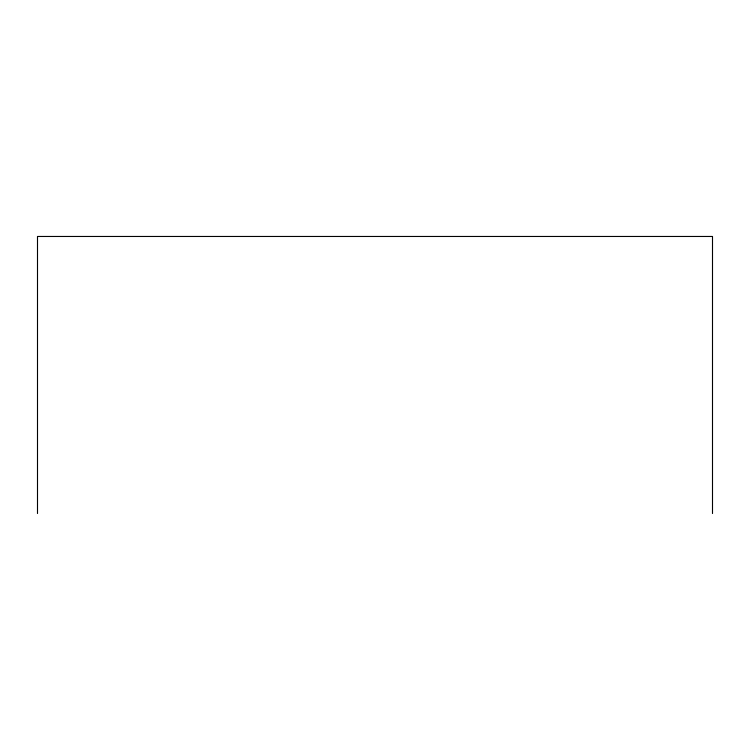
<?xml version="1.0" encoding="UTF-8"?>
<svg xmlns="http://www.w3.org/2000/svg" width="750" height="750" viewBox="0 0 750 750"><rect width="100%" height="100%" fill="white"/><g stroke="black" fill="none" stroke-linecap="round" stroke-linejoin="round"><path stroke-width="1.12" d="M712.5 513.534L712.5 236.466L37.5 236.466L37.5 513.534"/></g></svg>
